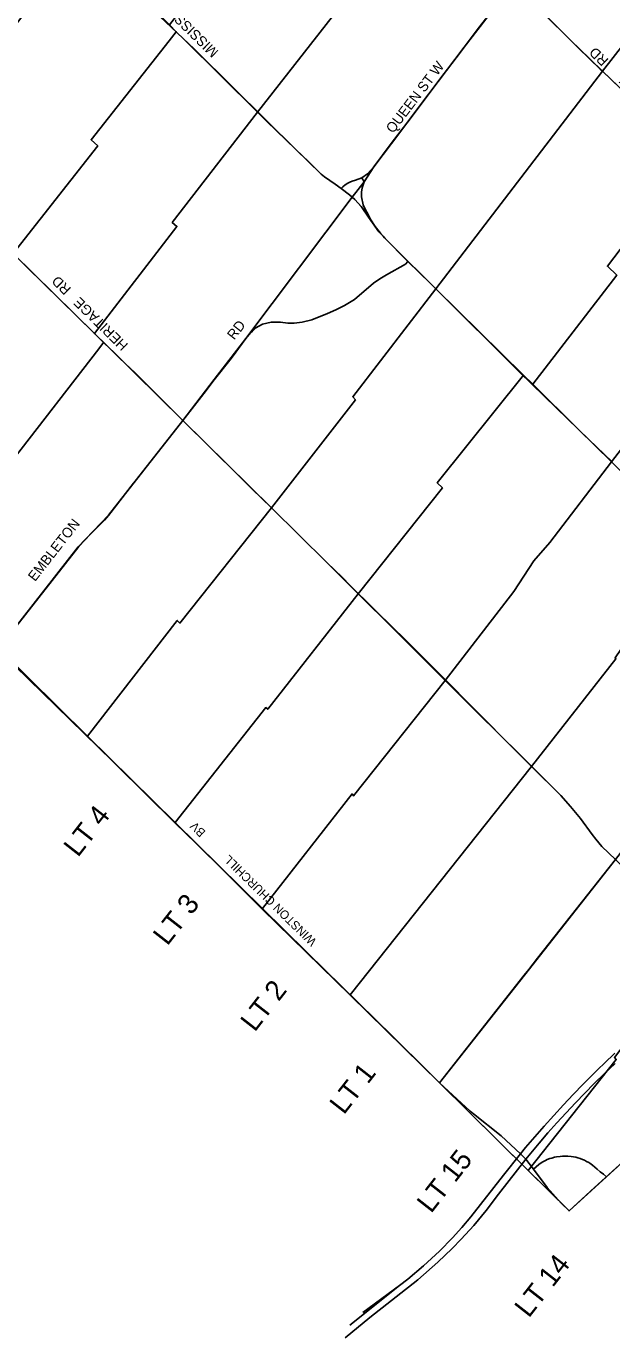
# Model space of a CAD drawing. Extents: x 589463 to 611048, y 4827729 to 4855916.
# Drawn here: x 594963 to 597875, y 4827729 to 4834249 of the extents above; entities that cross this region are included whole.
import ezdxf

# ---------------------------------------------------------------- set-up
doc = ezdxf.new("R2010")
doc.units = 0
for name, color, linetype in [('GIS_LOT_CONCESSION', 7, 'Continuous'), ('GIS_MAJOR_ARTERIAL_STREETS', 7, 'Continuous'), ('GIS_MINOR_ARTERIAL_STREETS', 7, 'Continuous'), ('GIS_MUN_BDRY', 7, 'Continuous'), ('GIS_TX_LOT_CONCESSION', 7, 'Continuous'), ('GIS_TX_MAJOR_ARTERIAL_STREETS', 7, 'Continuous'), ('GIS_TX_MINOR_ARTERIAL_STREETS', 7, 'Continuous')]:
    doc.layers.add(name, color=color, linetype=linetype)

msp = doc.modelspace()

# ---------------------------------------------------------------- linework, layer by layer
at = {"layer": 'GIS_LOT_CONCESSION'}
for points in [[(598238.1, 4835558.2), (597971.2, 4835216.3), (597952.6, 4835192.2), (597767, 4834951.3), (597709, 4834877.5), (597537.2, 4834655.9), (597524.5, 4834639.5), (597384.2, 4834460.7), (597534.2, 4834313.4), (597678.8, 4834171.2), (597710.8, 4834140), (597828.9, 4834025.8), (598683.5, 4835119.9), (598637, 4835165.8)], [(596504.3, 4835327), (595675.6, 4834255.1), (595709.7, 4834221.5), (595748.3, 4834183.2), (596113.7, 4833821.2), (596532.8, 4834356.1), (596523, 4834365.4), (596938.3, 4834899.7), (596837.2, 4834999.3), (596665.8, 4835168), (596515.4, 4835316.1)], [(598683.5, 4835119.9), (597828.9, 4834025.8), (598051, 4833811.8), (598269.2, 4833601.6), (599124, 4834687.8), (598818.3, 4834987.3)], [(596938.3, 4834899.7), (596523, 4834365.4), (596532.8, 4834356.1), (596113.7, 4833821.2), (596158.1, 4833777.3), (596304.8, 4833635.7), (596366.3, 4833575.7), (596430.4, 4833513.2), (596447.4, 4833499.3), (596499.8, 4833463.6), (596530, 4833442.8), (596571.2, 4833410.3), (596584.5, 4833399), (596643.9, 4833475.4), (596692.2, 4833549.8), (596779.3, 4833665.3), (596966.2, 4833913.1), (597141.1, 4834145), (597384.2, 4834460.7), (597275.5, 4834567.8), (597127.5, 4834713.5), (597014.8, 4834824.4)], [(595242, 4834684.3), (594827, 4834149.3), (594867.2, 4834108.7), (594444.5, 4833563), (594873.7, 4833141.9), (594897.4, 4833118.6), (595319.2, 4833654), (595285.6, 4833684.1), (595674.1, 4834176.4), (595709.7, 4834221.5), (595675.6, 4834255.1), (595336, 4834591.3)], [(597384.2, 4834460.7), (597141.1, 4834145), (596966.2, 4833913.1), (596779.3, 4833665.3), (596692.2, 4833549.8), (596643.9, 4833475.4), (596584.5, 4833399), (596597.9, 4833387.7), (596630.9, 4833350.7), (596666.1, 4833299.4), (596717.7, 4833226), (596783.8, 4833158.7), (597001.1, 4832942.8), (597828.9, 4834025.8), (597710.8, 4834140), (597678.8, 4834171.2), (597534.2, 4834313.4)], [(595748.3, 4834183.2), (595709.7, 4834221.5), (595674.1, 4834176.4), (595285.6, 4833684.1), (595319.2, 4833654), (594897.4, 4833118.6), (595302.6, 4832721), (595712.8, 4833253.2), (595689.1, 4833273.1), (596113.7, 4833821.2)], [(597828.9, 4834025.8), (597001.1, 4832942.8), (597436.9, 4832513.2), (597482, 4832468.7), (597482, 4832468.7), (597482, 4832468.7), (597482.1, 4832468.7), (597900, 4833011), (597854.1, 4833055.7), (598269.2, 4833601.6), (598051, 4833811.8)], [(596113.7, 4833821.2), (595689.1, 4833273.1), (595712.8, 4833253.2), (595302.6, 4832721), (595348.2, 4832675.7), (595380.2, 4832644.3), (595741.6, 4832289.1), (595898.6, 4832492.4), (596055.7, 4832695.8), (596584.5, 4833399), (596571.2, 4833410.3), (596530, 4833442.8), (596499.8, 4833463.6), (596447.4, 4833499.3), (596430.4, 4833513.2), (596366.3, 4833575.7), (596304.8, 4833635.7), (596158.1, 4833777.3)], [(598269.2, 4833601.6), (597854.1, 4833055.7), (597900, 4833011), (597482.1, 4832468.7), (597482, 4832468.7), (597708, 4832245.9), (597873.9, 4832082.7), (598292, 4832625), (598284.9, 4832631), (598876.5, 4833387.9), (598875, 4833388.8), (598845, 4833394), (598511, 4833427.5), (598457.9, 4833440.2), (598424.1, 4833456.6), (598414.7, 4833463.4), (598353.3, 4833520.5)], [(596584.5, 4833399), (596055.7, 4832695.8), (595898.6, 4832492.4), (595741.6, 4832289.1), (596182.9, 4831854.4), (596600.8, 4832391.5), (596586.9, 4832406.6), (597001.1, 4832942.8), (596783.8, 4833158.7), (596717.7, 4833226), (596666.1, 4833299.4), (596630.9, 4833350.7), (596597.9, 4833387.7)], [(594873.7, 4833141.9), (594431.2, 4832560.7), (594398.1, 4832593.4), (593948.2, 4832017.3), (594381.2, 4831591.4), (594835.5, 4832160.9), (594897.8, 4832095), (595324.4, 4832645.1), (595348.2, 4832675.7), (595302.6, 4832721), (594897.4, 4833118.6)], [(597001.1, 4832942.8), (596586.9, 4832406.6), (596600.8, 4832391.5), (596182.9, 4831854.4), (596458.2, 4831583.4), (596614.7, 4831427.4), (597033.1, 4831954), (597007.5, 4831979.2), (597436.9, 4832513.2)], [(595324.4, 4832645.1), (594897.8, 4832095), (594835.5, 4832160.9), (594381.2, 4831591.4), (594825.4, 4831154.7), (595221.4, 4831661.1), (595372.6, 4831817.3), (595741.6, 4832289.1), (595380.2, 4832644.3), (595348.2, 4832675.7)], [(597436.9, 4832513.2), (597007.5, 4831979.2), (597033.1, 4831954), (596614.7, 4831427.4), (596791.8, 4831250.9), (597047.3, 4830996.7), (597388.1, 4831439.3), (597488.5, 4831591), (597566.8, 4831682.8), (597873.9, 4832082.7), (597708, 4832245.9), (597482, 4832468.7)], [(595741.6, 4832289.1), (595372.6, 4831817.3), (595221.4, 4831661.1), (594825.4, 4831154.7), (595268.1, 4830719), (595714.4, 4831294.4), (595727.9, 4831281.9), (596182.9, 4831854.4)], [(597873.9, 4832082.7), (597566.8, 4831682.8), (597488.5, 4831591), (597388.1, 4831439.3), (597047.3, 4830996.7), (597476.8, 4830569.3), (597896.3, 4831104.6), (597891.8, 4831108.6), (597920.6, 4831150.4), (598311.3, 4831654.1), (598244.6, 4831717.9)], [(596182.9, 4831854.4), (595727.9, 4831281.9), (595714.4, 4831294.4), (595268.1, 4830719), (595704.1, 4830289.9), (596154.1, 4830861.8), (596164.7, 4830852.8), (596614.7, 4831427.4), (596458.2, 4831583.4)], [(598311.3, 4831654.1), (597920.6, 4831150.4), (597891.8, 4831108.6), (597896.3, 4831104.6), (597476.8, 4830569.3), (597622.4, 4830424.4), (597670.7, 4830370.2), (597720.5, 4830310.4), (597778.6, 4830231.3), (597796.6, 4830207.5), (597826.8, 4830171.2), (597894.3, 4830106.2), (598319.8, 4830656.6), (598750.9, 4831220), (598625.3, 4831345.9), (598565.4, 4831411.5)], [(596614.7, 4831427.4), (596164.7, 4830852.8), (596154.1, 4830861.8), (595704.1, 4830289.9), (596138, 4829862.9), (596583.9, 4830431.9), (596591.4, 4830422.1), (597047.3, 4830996.7), (596791.8, 4831250.9)], [(597047.3, 4830996.7), (596591.4, 4830422.1), (596583.9, 4830431.9), (596138, 4829862.9), (596573.8, 4829434.1), (597476.8, 4830569.3)], [(597476.8, 4830569.3), (596573.8, 4829434.1), (597018.9, 4828996.1), (597440.8, 4829531.1), (597894.3, 4830106.2), (597826.8, 4830171.2), (597796.6, 4830207.5), (597778.6, 4830231.3), (597720.5, 4830310.4), (597670.7, 4830370.2), (597622.4, 4830424.4)], [(597894.3, 4830106.2), (597440.8, 4829531.1), (597018.9, 4828996.1), (597460.2, 4828559.6), (597898, 4829111.4), (597889.7, 4829121.2), (598319.2, 4829687.2), (598122.7, 4829875.1), (598106.7, 4829890.4)], [(598319.2, 4829687.2), (597889.7, 4829121.2), (597898, 4829111.4), (597460.2, 4828559.6), (597663.2, 4828359.5), (598608.6, 4829219.8), (598736.3, 4829275.4)]]:
    msp.add_lwpolyline(points, close=True, dxfattribs=at)
msp.add_lwpolyline([(598292, 4832625), (597873.9, 4832082.7), (598244.6, 4831717.9)], dxfattribs=at)
at = {"layer": 'GIS_MAJOR_ARTERIAL_STREETS'}
for points in [[(595810.8, 4834124.2), (595799.2, 4834135.7), (595714.2, 4834215.5), (595629.2, 4834295.3), (595538.7, 4834385), (595333.4, 4834588.1)], [(597384.4, 4834460.5), (597218, 4834244.9), (597140.8, 4834144.9)], [(597140.8, 4834144.9), (597117.4, 4834113.8), (597041.6, 4834013.4), (596965.8, 4833912.9)], [(596158.2, 4833780.8), (595810.8, 4834124.2)], [(596965.8, 4833912.9), (596872.4, 4833789), (596778.9, 4833665.1)], [(596529.7, 4833442.6), (596499.5, 4833463.5), (596447.1, 4833499.2), (596430.1, 4833513), (596366, 4833575.6), (596304.5, 4833635.5), (596158.2, 4833780.8)], [(596778.9, 4833665.1), (596735.4, 4833607.4), (596691.9, 4833549.7)], [(596691.9, 4833549.7), (596659.8, 4833515.5), (596631.8, 4833494.4)], [(596643.6, 4833475.2), (596667.7, 4833512.4), (596691.9, 4833549.7)], [(596631.8, 4833494.4), (596601.1, 4833482.8), (596584.9, 4833478.2), (596573.4, 4833473.3), (596561.9, 4833468.3), (596549.6, 4833460.6), (596537, 4833451.1), (596529.7, 4833442.6)], [(596631.8, 4833494.4), (596643.6, 4833475.2)], [(596676.8, 4833286.9), (596646.5, 4833328.5), (596628.7, 4833353), (596597.6, 4833387.6), (596570.9, 4833410.2), (596529.7, 4833442.6)], [(596676.8, 4833286.9), (596657.4, 4833323.8), (596649.6, 4833338.9), (596638.5, 4833360.8), (596630.1, 4833401.3), (596631.2, 4833424.6), (596634, 4833446.1), (596638.8, 4833460.6), (596643.6, 4833475.2)], [(596861.9, 4833079.7), (596744.9, 4833197.3), (596737.6, 4833205.5), (596725.6, 4833219.9), (596711.3, 4833237.1), (596698.7, 4833252.3), (596676.8, 4833286.9)], [(595416.7, 4832609.8), (595305.3, 4832718.1), (595299, 4832724.3), (594883.4, 4833132.7)], [(596861.9, 4833079.7), (596849.7, 4833066.1), (596755.6, 4833012.4)], [(597416.3, 4832528.5), (597001.4, 4832942.1), (596973.3, 4832969.8), (596861.9, 4833079.7)], [(596690.9, 4832971.3), (596596.1, 4832890.4), (596545.9, 4832860.1), (596502.4, 4832838)], [(596755.6, 4833012.4), (596722.6, 4832993.6), (596690.9, 4832971.3)], [(596502.4, 4832838), (596461.2, 4832820.4), (596383.8, 4832788.8), (596336.3, 4832777.6), (596296.5, 4832772.6), (596265.1, 4832773.1), (596227.9, 4832776.7), (596180.6, 4832777), (596138.3, 4832766.8), (596105.8, 4832749), (596089.1, 4832733), (596078.3, 4832724.9), (596055.4, 4832695.7), (595987.1, 4832603.8), (595975.2, 4832588.5)], [(595741.3, 4832288.9), (595505.1, 4832526), (595457.3, 4832569.8), (595416.7, 4832609.8)], [(595975.2, 4832588.5), (595898.5, 4832490.4), (595858, 4832438.2)], [(597600.2, 4832350.4), (597416.3, 4832528.5)], [(595858, 4832438.2), (595741.3, 4832288.9)], [(597763.8, 4832192), (597707.7, 4832245.8), (597600.2, 4832350.4)], [(595741.3, 4832288.9), (595504.8, 4831987.7), (595496.7, 4831977.4)], [(596022.5, 4832012), (595741.3, 4832288.9)], [(597875.4, 4832084.8), (597763.8, 4832192)], [(596085.7, 4831949.7), (596022.5, 4832012)], [(595496.7, 4831977.4), (595372.3, 4831817.2), (595352.5, 4831793.9), (595282.2, 4831723.4), (595224.2, 4831663), (594825.1, 4831154.5)], [(596534.5, 4831509.3), (596457.9, 4831583.2), (596182.3, 4831854.6), (596085.7, 4831949.7)], [(596576.2, 4831466.7), (596534.5, 4831509.3)], [(596799.8, 4831246.9), (596576.2, 4831466.7)], [(596831.2, 4831216.4), (596799.8, 4831246.9)], [(596956, 4831091.9), (596840.8, 4831206.8), (596831.2, 4831216.4)], [(595702.1, 4830288.2), (595266.2, 4830718.8), (594825.1, 4831154.5)], [(597275.2, 4830770.1), (596956, 4831091.9)], [(597315.5, 4830729.1), (597275.2, 4830770.1)], [(597419, 4830626.2), (597315.5, 4830729.1)], [(597894, 4830106), (597826.5, 4830171.1), (597796.3, 4830207.3), (597778.3, 4830231.2), (597720.2, 4830310.3), (597670.4, 4830370), (597622.1, 4830424.3), (597477.2, 4830568.4), (597419, 4830626.2)], [(596137.1, 4829860), (595861.3, 4830134.8), (595702.1, 4830288.2)], [(597894, 4830106), (597506.4, 4829616), (597462.8, 4829559.3)], [(597018.6, 4828996), (596573.8, 4829432), (596137.1, 4829860)], [(597440.4, 4829530.9), (597018.6, 4828996)], [(597462.8, 4829559.3), (597440.4, 4829530.9)], [(597890.5, 4829142.7), (597836.9, 4829092.1), (597809.4, 4829065.7), (597783.3, 4829039.6), (597733.3, 4828988.7), (597684, 4828937.7), (597635.4, 4828886.1), (597586.9, 4828833.8), (597539.6, 4828780.5), (597492.5, 4828727.6), (597446, 4828673.7), (597422.1, 4828643.8)], [(597447.4, 4828616.3), (597513.6, 4828696.1), (597557.8, 4828747.8), (597602.5, 4828797.7), (597648.4, 4828847.6), (597694.3, 4828896.6), (597740.7, 4828944.6), (597788, 4828992), (597839.6, 4829042.7), (597891.7, 4829091.5)], [(597187.9, 4828841.4), (597171.2, 4828854.5), (597018.6, 4828996)], [(597422.1, 4828643.8), (597325.3, 4828733.2), (597187.9, 4828841.4)], [(597422.1, 4828643.8), (597336.3, 4828536.5), (597174.9, 4828330.4), (597129.7, 4828277.1), (597082.9, 4828225), (597018.6, 4828159.1), (596939.8, 4828086), (596860.7, 4828019.5), (596820.2, 4827987.9)], [(597311.5, 4828442), (597447.4, 4828616.3)], [(597447.4, 4828616.3), (597435.2, 4828629.6), (597422.1, 4828643.8)], [(597485.4, 4828566.4), (597447.4, 4828616.3)], [(597623.4, 4828397.4), (597554.7, 4828475.5), (597485.4, 4828566.4)], [(596549.7, 4827728.6), (596671.6, 4827829.2), (596911.1, 4828017.3), (597011.1, 4828104.7), (597082, 4828173.2), (597126, 4828218.7), (597188.7, 4828287.1), (597250.7, 4828361.5), (597311.5, 4828442)], [(597623.4, 4828397.4), (597662.8, 4828359.4)], [(596820.2, 4827987.9), (596572.9, 4827791.9)], [(596820.2, 4827987.9), (596636.7, 4827854.3)]]:
    msp.add_lwpolyline(points, dxfattribs=at)
at = {"layer": 'GIS_MINOR_ARTERIAL_STREETS'}
for points in [[(597678.5, 4834171.1), (597512.3, 4834336.2)], [(597678.5, 4834171.1), (597512.3, 4834336.2)], [(597818.3, 4834035.6), (597710.5, 4834139.9), (597678.5, 4834171.1)], [(597818.3, 4834035.6), (597710.5, 4834139.9), (597678.5, 4834171.1)], [(598068.6, 4833795.8), (597828.9, 4834025.4), (597828.6, 4834025.7), (597818.3, 4834035.6)], [(598068.6, 4833795.8), (597828.9, 4834025.4), (597828.6, 4834025.7), (597818.3, 4834035.6)], [(597485.4, 4828566.4), (597512.5, 4828590.2), (597523.9, 4828598.3), (597532.7, 4828603.8), (597545.2, 4828610.2), (597554.7, 4828614.2), (597567.6, 4828619.2), (597577.5, 4828622.2), (597591, 4828625.7), (597601, 4828627.9), (597619.3, 4828630.2), (597630.8, 4828631.2), (597646.4, 4828631.6), (597657.7, 4828631.4), (597673.4, 4828629.7), (597684.9, 4828628.1), (597696.3, 4828625.7), (597707.4, 4828622.8), (597718.5, 4828619.2), (597729.4, 4828615.2), (597739.9, 4828610.8), (597750.3, 4828605.4), (597760.5, 4828599.8), (597767, 4828595.9), (597779.6, 4828587), (597791.8, 4828577.4), (597803.2, 4828566.8), (597818.4, 4828553.8), (597833.9, 4828541.9), (597849.7, 4828529.4)], [(597485.4, 4828566.4), (597512.5, 4828590.2), (597523.9, 4828598.3), (597532.7, 4828603.8), (597545.2, 4828610.2), (597554.7, 4828614.2), (597567.6, 4828619.2), (597577.5, 4828622.2), (597591, 4828625.7), (597601, 4828627.9), (597619.3, 4828630.2), (597630.8, 4828631.2), (597646.4, 4828631.6), (597657.7, 4828631.4), (597673.4, 4828629.7), (597684.9, 4828628.1), (597696.3, 4828625.7), (597707.4, 4828622.8), (597718.5, 4828619.2), (597729.4, 4828615.2), (597739.9, 4828610.8), (597750.3, 4828605.4), (597760.5, 4828599.8), (597767, 4828595.9), (597779.6, 4828587), (597791.8, 4828577.4), (597803.2, 4828566.8), (597818.4, 4828553.8), (597833.9, 4828541.9), (597849.7, 4828529.4)]]:
    msp.add_lwpolyline(points, dxfattribs=at)
at = {"layer": 'GIS_MUN_BDRY'}
for p, q in [((594837.2, 4831137), (595112.2, 4830869.2)), ((595112.2, 4830869.2), (595461.1, 4830526.8)), ((595461.1, 4830526.8), (595937.8, 4830058.1)), ((595937.8, 4830058.1), (596361.5, 4829642.2)), ((596361.5, 4829642.2), (596784.8, 4829227.9)), ((596784.8, 4829227.9), (597323.6, 4828693.7)), ((597323.6, 4828693.7), (597662.9, 4828359.4)), ((597790, 4828475.1), (597662.9, 4828359.4))]:
    msp.add_line(p, q, dxfattribs=at)
msp.add_lwpolyline([(598608.3, 4829219.6), (598522.2, 4829141.3), (598107.5, 4828763.9), (597790, 4828475.1)], dxfattribs=at)

# ---------------------------------------------------------------- texts
at = {"layer": 'GIS_TX_LOT_CONCESSION'}
for s, p in [('LT 4', (595220.3, 4830113.7)), ('LT 3', (595665, 4829673.6)), ('LT 2', (596099.6, 4829245)), ('LT 1', (596542.9, 4828833.6)), ('LT 15', (596976.9, 4828343.4)), ('LT 14', (597462.7, 4827823.3))]:
    msp.add_text(s, height=100, rotation=52, dxfattribs=at).set_placement(p)
at = {"layer": 'GIS_TX_MAJOR_ARTERIAL_STREETS'}
for s, height, rotation, p in [('MISSISSAUGA RD', 49.998, 135.52456, (595923.2, 4834124.3)), ('QUEEN ST W', 50, 52.59259, (596787.7, 4833712.8)), ('HERITAGE   RD', 49.998, 135.58111, (595473.3, 4832666.4)), ('RD', 50, 52, (595997.4, 4832686.1)), ('EMBLETON ', 50, 52.02686, (595007.1, 4831485.1)), ('WINSTON CHURCHILL          BV', 42.862, 135.55513, (596410.6, 4829702.4))]:
    msp.add_text(s, height=height, rotation=rotation, dxfattribs=at).set_placement(p)
at = {"layer": 'GIS_TX_MINOR_ARTERIAL_STREETS'}
msp.add_text('CREDITVIEW      RD', height=49.998, rotation=136.32508, dxfattribs=at).set_placement((598246.8, 4833715.5))

doc.saveas('drawing.dxf')
